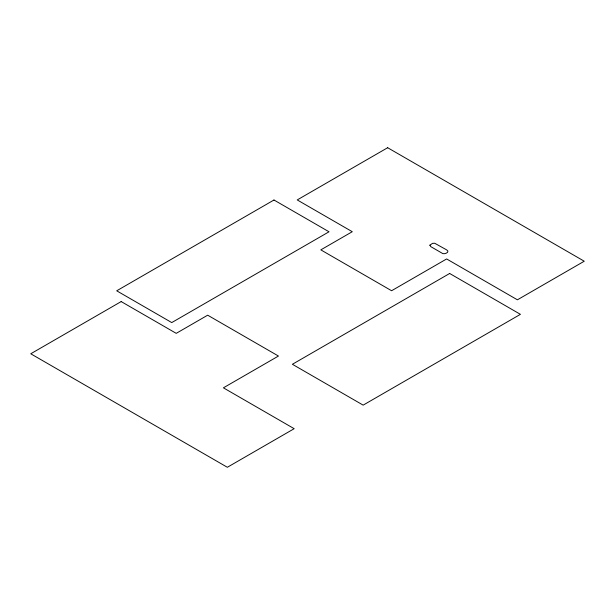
<?xml version="1.0" encoding="UTF-8"?>
<svg xmlns="http://www.w3.org/2000/svg" width="615" height="615" viewBox="0 0 615 615"><rect width="100%" height="100%" fill="white"/><g stroke="black" fill="none" stroke-linecap="round" stroke-linejoin="round"><path stroke-width="0.92" d="M429.862 245.185L430.861 246.677L441.562 252.873C443.423 255.271 450.849 252.165 446.69 249.905L434.728 243.256L432.545 243.356L429.862 245.185M273.975 200.006L116.704 290.803L171.754 322.583L329.025 231.786L273.975 200.006M121.178 301.573L30.75 353.779L227.342 467.277L294.178 428.693L223.406 387.827L278.457 356.047L207.678 315.188L176.228 333.353L121.178 301.573M387.658 147.723L297.23 199.929L352.272 231.709L320.822 249.867L391.594 290.734L446.636 258.953L517.407 299.812L584.25 261.221L387.658 147.723M449.657 273.475L292.386 364.28L363.158 405.139L520.428 314.334L449.657 273.475"/></g></svg>
